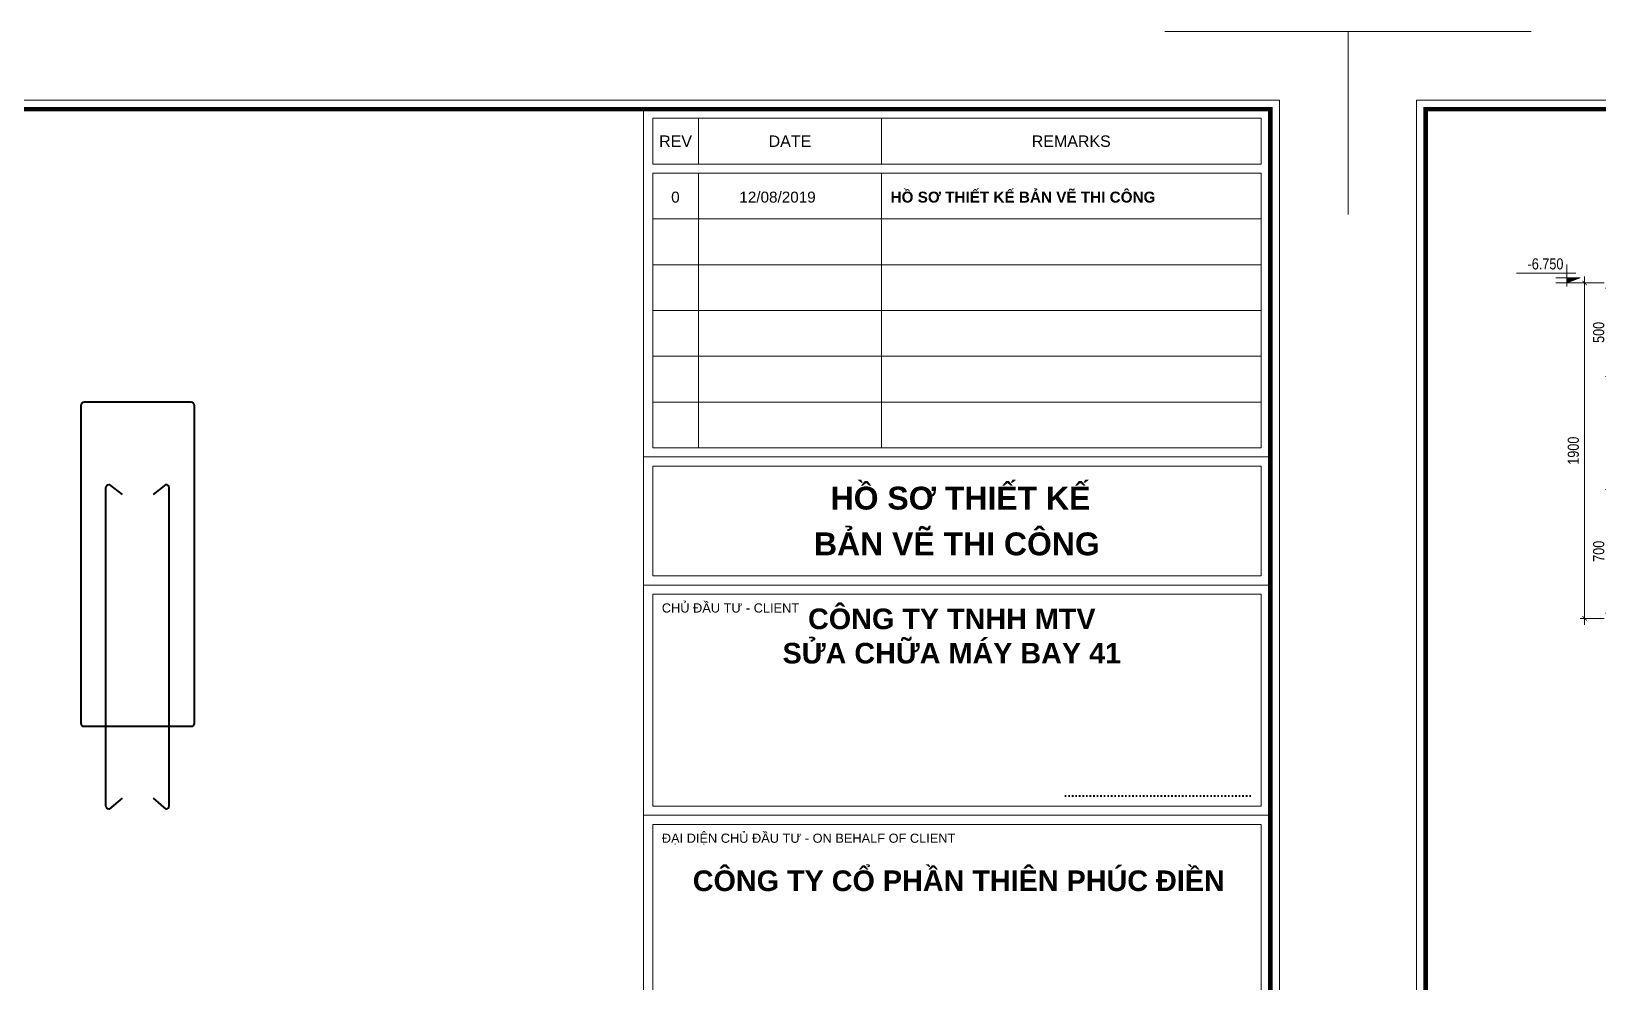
# Model space of a CAD drawing. Header units: millimetres. Extents: x 3014920 to 3563667, y -1638653 to -1356471.
# Drawn here: x 3338178 to 3347060, y -1611064 to -1605675 of the extents above; entities that cross this region are included whole.
import ezdxf
from ezdxf.enums import TextEntityAlignment as Align
from ezdxf.xclip import XClip

# ---------------------------------------------------------------- set-up
doc = ezdxf.new("R2010")
doc.units = ezdxf.units.MM
doc.header["$MEASUREMENT"] = 0
doc.header["$XCLIPFRAME"] = 0
doc.header["$PDMODE"] = 2
doc.linetypes.add('HIDDEN', pattern=[0.375, 0.25, -0.125])
doc.layers.get('0').update_dxf_attribs({"lineweight": 9})
doc.layers.get('Defpoints').update_dxf_attribs({"color": 10, "lineweight": 0})
for name, color, linetype, lineweight in [('CDAI', 21, 'Continuous', 40), ('CTHEP', 50, 'Continuous', 50), ('DBAO', 90, 'Continuous', 13), ('DGIONG', 130, 'Continuous', 13), ('DMo', 9, 'HIDDEN', 9), ('HATCH', 154, 'Continuous', 9), ('KTH', 154, 'Continuous', 9), ('TEXT', 7, 'Continuous', 15)]:
    doc.layers.add(name, color=color, linetype=linetype, lineweight=lineweight)
doc.layers.add('CHG_XX_Khung ten$0$TKTC', color=1, linetype='Continuous')
doc.styles.add('CHG_XX_Khung ten$0$A1 BORDER$0$ARIAL', font='arial.ttf')
doc.styles.add('CHG_XX_Khung ten$0$A1 BORDER$0$Title Block DD$0$ARIAL', font='arial.ttf')
doc.styles.add('CHG_XX_Khung ten$0$A1 BORDER$0$Title Block DD$0$Arial - Bold', font='arialbd.ttf', dxfattribs={"height": 2.5})
doc.styles.add('CHG_XX_Khung ten$0$arial', font='arial.ttf')
doc.styles.add('CHG_XX_Khung ten$0$Arial - Bold', font='arialbd.ttf')
doc.styles.add('CHG_XX_Khung ten$0$ArialB', font='arialbd.ttf')
doc.styles.add('TTP-HelCon', font='VHELVCN_0.TTF')
doc.dimstyles.new('TTP-25', dxfattribs={"dimscale": 25, "dimtxt": 2.5, "dimasz": 1, "dimexe": 1, "dimexo": 1, "dimgap": 0.09, "dimtad": 0, "dimdec": 4, "dimrnd": 1, "dimzin": 9, "dimdsep": 46, "dimtxsty": 'TTP-HelCon', "dimblk": 'ARCHTICK', "dimcen": 0.09, "dimdle": 1.5, "dimclrd": 256, "dimclre": 256, "dimclrt": 7, "dimadec": 0, "dimazin": 0, "dimtfac": 1, "dimtdec": 4, "dimtmove": 0, "dimatfit": 3, "dimldrblk": 'ARCHTICK', "dimfxl": 1, "dimtvp": 1, "dimtolj": 1, "dimtzin": 0, "dimarcsym": 0})

# ---------------------------------------------------------------- blocks, each defined once
blk = doc.blocks.new('2Y-24')
at = {"layer": 'CTHEP'}
for p, q in [((59365.00001, -500), (1530.00001, -500)), ((1530.00001, -970), (59445.00001, -970))]:
    blk.add_line(p, q, dxfattribs=at)
blk.add_lwpolyline([(1570.00001, -229.99859), (1570.00001, -30), (59445.00001, -30), (59445.00001, -229.56756)], dxfattribs=at)
blk = doc.blocks.new('_ArchTick')
at = {"color": 0, "linetype": 'ByBlock', "const_width": 0.15}
blk.add_lwpolyline([(-0.5, -0.5), (0.5, 0.5)], dxfattribs=at)
blk = doc.blocks.new('*D1481')
at = {"layer": 'Defpoints', "color": 0, "transparency": 16777216}
for p in [(-124.4, 0), (-260.4, -1900), (-124.4, -1900)]:
    blk.add_point(p, dxfattribs=at)
at = {"layer": 'KTH', "lineweight": -2, "transparency": 16777216}
for p, q in [((-149.4, 0), (-285.4, 0)), ((-260.4, 37.5), (-260.4, -1937.5)), ((-149.4, -1900), (-285.4, -1900))]:
    blk.add_line(p, q, dxfattribs=at)
at = {"layer": 'KTH', "lineweight": -2, "transparency": 16777216, "xscale": 25, "yscale": 25, "zscale": 25}
for p, rotation in [((-260.4, 0), 90), ((-260.4, -1900), 270)]:
    blk.add_blockref('_ArchTick', p, dxfattribs=dict(at, rotation=rotation))
at = {"layer": 'KTH', "color": 7, "transparency": 16777216, "insert": (-324.3, -950), "char_height": 62.5, "attachment_point": 5, "rotation": 90, "style": 'TTP-HelCon'}
blk.add_mtext('\\A1;1900', dxfattribs=at)
blk = doc.blocks.new('CODE')
at = {"layer": 'DBAO'}
for p, q in [((-62.5, -20), (-62.5, 105)), ((-62.5, 0), (-137.5, 30)), ((-137.5, 30), (0, 30)), ((-137.5, 0), (0, 0)), ((-112.5, 55), (223.6, 55))]:
    blk.add_line(p, q, dxfattribs=at)
at = {"layer": 'HATCH', "color": 1}
blk.add_solid([(-62.5, 0), (-137.5, 30), (-62.5, 30)], dxfattribs=at)
blk = doc.blocks.new('*D1477')
at = {"layer": 'Defpoints', "color": 0, "transparency": 16777216}
for p in [(42.9, -30), (-116.5, -529.6), (42.9, -529.6)]:
    blk.add_point(p, dxfattribs=at)
at = {"layer": 'KTH', "lineweight": -2, "transparency": 16777216}
for p, q in [((-116.5, 7.5), (-116.5, -567.1)), ((17.9, -30), (-141.5, -30)), ((17.9, -529.6), (-141.5, -529.6))]:
    blk.add_line(p, q, dxfattribs=at)
at = {"layer": 'KTH', "lineweight": -2, "transparency": 16777216, "xscale": 25, "yscale": 25, "zscale": 25}
for p, rotation in [((-116.5, -30), 90), ((-116.5, -529.6), 270)]:
    blk.add_blockref('_ArchTick', p, dxfattribs=dict(at, rotation=rotation))
at = {"layer": 'KTH', "color": 7, "transparency": 16777216, "insert": (-180.4, -279.8), "char_height": 62.5, "attachment_point": 5, "rotation": 90, "style": 'TTP-HelCon'}
blk.add_mtext('\\A1;500', dxfattribs=at)
blk = doc.blocks.new('*D1478')
at = {"layer": 'Defpoints', "color": 0, "transparency": 16777216}
for p in [(-116.5, -1170.1), (58.8, -1170.1), (58.8, -1870)]:
    blk.add_point(p, dxfattribs=at)
at = {"layer": 'KTH', "lineweight": -2, "transparency": 16777216}
for p, q in [((-116.5, -1907.5), (-116.5, -1132.6)), ((33.8, -1170.1), (-141.5, -1170.1)), ((33.8, -1870), (-141.5, -1870))]:
    blk.add_line(p, q, dxfattribs=at)
at = {"layer": 'KTH', "lineweight": -2, "transparency": 16777216, "xscale": 25, "yscale": 25, "zscale": 25}
for p, rotation in [((-116.5, -1170.1), 90), ((-116.5, -1870), 270)]:
    blk.add_blockref('_ArchTick', p, dxfattribs=dict(at, rotation=rotation))
at = {"layer": 'KTH', "color": 7, "transparency": 16777216, "insert": (-180.4, -1520), "char_height": 62.5, "attachment_point": 5, "rotation": 90, "style": 'TTP-HelCon'}
blk.add_mtext('\\A1;700', dxfattribs=at)
blk = doc.blocks.new('2Y-29')
at = {"layer": 'CTHEP'}
for p, q in [((82396.41101, -489.99841), (8878.4469, -489.99842)), ((82396.41101, -949.99894), (8878.4469, -949.99894)), ((82396.41101, -1409.99947), (8878.4469, -1409.99947))]:
    blk.add_line(p, q, dxfattribs=at)
blk.add_lwpolyline([(8854.99241, -529.99859), (8854.99241, -30), (82444.99991, -30)], dxfattribs=at)
blk = doc.blocks.new('CHG_XX_Khung ten')
for p, q in [((687, 577), (687, 17)), ((687, 501), (824, 501)), ((687, 473), (824, 473)), ((687, 422.69), (824, 422.69))]:
    blk.add_line(p, q)
at = {"linetype": 'Continuous'}
for p, q in [((699, 575), (699, 565)), ((739, 575), (739, 565)), ((699, 563), (699, 503)), ((739, 563), (739, 503))]:
    blk.add_line(p, q, dxfattribs=at)
blk.add_lwpolyline([(15, 579), (826, 579), (826, 15), (15, 15)], close=True)
at = {"color": 4, "linetype": 'Continuous', "const_width": 1}
blk.add_lwpolyline([(17, 577), (824, 577), (824, 17), (17, 17)], close=True, dxfattribs=at)
at = {"linetype": 'Continuous'}
for points in [[(822, 565), (689, 565), (689, 575), (822, 575)], [(822, 553), (689, 553), (689, 563), (822, 563)], [(822, 543), (689, 543), (689, 553), (822, 553)], [(822, 533), (689, 533), (689, 543), (822, 543)], [(822, 523), (689, 523), (689, 533), (822, 533)], [(822, 513), (689, 513), (689, 523), (822, 523)], [(822, 503), (689, 503), (689, 513), (822, 513)], [(689, 499), (822, 499), (822, 475), (689, 475)]]:
    blk.add_lwpolyline(points, close=True, dxfattribs=at)
at = {"layer": 'Defpoints', "color": 1, "ltscale": 2}
for points in [[(40.06, 594), (0, 594), (0, 554)], [(800.94, 594), (841, 594), (841, 554)]]:
    blk.add_lwpolyline(points, dxfattribs=at)
for s, height, style, p in [('REV', 2.5, 'CHG_XX_Khung ten$0$A1 BORDER$0$ARIAL', (694, 570)), ('DATE', 2.5, 'CHG_XX_Khung ten$0$A1 BORDER$0$ARIAL', (719, 570)), ('REMARKS', 2.5, 'CHG_XX_Khung ten$0$A1 BORDER$0$ARIAL', (780.5, 570)), ('0', 2.39, 'CHG_XX_Khung ten$0$arial', (693.97, 557.78)), ('12/08/2019', 2.389, 'CHG_XX_Khung ten$0$arial', (716.29, 557.78))]:
    blk.add_text(s, height=height, dxfattribs=dict(style=style)).set_placement(p, align=Align.MIDDLE_CENTER)
for s, height, style, p in [('HỒ SƠ THIẾT KẾ BẢN VẼ THI CÔNG', 2.3887, 'CHG_XX_Khung ten$0$ArialB', (741, 557.78)), ('CHỦ ĐẦU TƯ - CLIENT', 2, 'CHG_XX_Khung ten$0$A1 BORDER$0$Title Block DD$0$ARIAL', (691, 468)), ('ĐẠI DIỆN CHỦ ĐẦU TƯ - ON BEHALF OF CLIENT ', 2, 'CHG_XX_Khung ten$0$A1 BORDER$0$Title Block DD$0$ARIAL', (691, 417.69))]:
    blk.add_text(s, height=height, dxfattribs=dict(style=style)).set_placement(p, align=Align.MIDDLE_LEFT)
at = {"style": 'CHG_XX_Khung ten$0$A1 BORDER$0$Title Block DD$0$Arial - Bold'}
blk.add_text('.....................................................', height=2, dxfattribs=at).set_placement((820, 427.69), align=Align.MIDDLE_RIGHT)
at = {"layer": 'CHG_XX_Khung ten$0$TKTC', "style": 'CHG_XX_Khung ten$0$Arial - Bold'}
for s, p in [('HỒ SƠ THIẾT KẾ', (756.29, 492)), ('BẢN VẼ THI CÔNG', (755.5, 482))]:
    blk.add_text(s, height=5, dxfattribs=at).set_placement(p, align=Align.MIDDLE_CENTER)
at = {"ltscale": 10, "char_height": 4.5, "attachment_point": 2, "style": 'CHG_XX_Khung ten$0$A1 BORDER$0$Title Block DD$0$Arial - Bold', "bg_fill": 2}
for s, insert, width in [('CÔNG TY TNHH MTV\\PSỬA CHỮA MÁY BAY 41', (754.39, 467.87), 83.001), ('CÔNG TY CỔ PHẦN THIÊN PHÚC ĐIỀN', (755.91, 410.64), 121.2929)]:
    blk.add_mtext(s, dxfattribs=dict(at, insert=insert, width=width))
at = {"linetype": 'Continuous'}
for points in [[(689, 471), (822, 471), (822, 424.69), (689, 424.69)], [(689, 420.69), (822, 420.69), (822, 370.62), (689, 370.62)]]:
    blk.add_lwpolyline(points, close=True, dxfattribs=at)
blk = doc.blocks.new('2Y-27')
at = {"layer": 'KTH', "linetype": 'Continuous', "xscale": -1}
blk.add_blockref('CODE', (-422.94689, 0), dxfattribs=at)
at = {"layer": 'TEXT', "style": 'TTP-HelCon'}
blk.add_text('-6.750', height=62.5, dxfattribs=at).set_placement((-380.68022, 76.99499), align=Align.RIGHT)
at = {"layer": 'KTH'}
dim = blk.add_linear_dim(base=(-260.44689, -1900), p1=(-124.44689, 0), p2=(-124.44689, -1900), angle=90, dimstyle='TTP-25', override={"dimtmove": 1}, dxfattribs=at)
dim.commit()
dim.dimension.update_dxf_attribs({"geometry": '*D1481', "text_midpoint": (-324.28022, -950)})
at = {"layer": 'KTH', "color": 5}
for base, p1, p2, picture, middle in [((-116.54237, -529.59684), (42.89008, -30), (42.89008, -529.59684), '*D1477', (-180.3757, -279.79842)), ((-116.54237, -1170.07228), (58.80946, -1870), (58.80946, -1170.07228), '*D1478', (-180.3757, -1520.03614))]:
    dim = blk.add_linear_dim(base=base, p1=p1, p2=p2, angle=90, dimstyle='TTP-25', dxfattribs=at)
    dim.commit()
    dim.dimension.update_dxf_attribs({"geometry": picture, "text_midpoint": middle})

msp = doc.modelspace()

# ---------------------------------------------------------------- linework, layer by layer
at = {"layer": 'CDAI'}
msp.add_lwpolyline([(3338478.76863, -1607774.03407), (3339081.26863, -1607774.03407, -0.4142135624), (3339100.01863, -1607792.78407), (3339100.01863, -1609595.28407, -0.4142135624), (3339081.26863, -1609614.03407), (3338478.76863, -1609614.03407, -0.4142135624), (3338460.01863, -1609595.28407), (3338460.01863, -1607792.78407, -0.4142135624)], format="xyb", close=True, dxfattribs=at)
for points in [[(3338692.32548, -1610018.77181), (3338619.48292, -1610081.70522, -0.4142135624), (3338600.73292, -1610062.95522), (3338600.73292, -1608260.45522, -0.4142135624), (3338619.48292, -1608241.70522), (3338692.32548, -1608298.11)], [(3338867.71179, -1610018.77181), (3338940.55435, -1610081.70522, 0.4142135624), (3338959.30435, -1610062.95522), (3338959.30435, -1608260.45522, 0.4142135624), (3338940.55435, -1608241.70522), (3338867.71179, -1608298.11)]]:
    msp.add_lwpolyline(points, format="xyb", dxfattribs=at)

# ---------------------------------------------------------------- block references
at = {"layer": 'DGIONG', "color": 5}
ref = msp.add_blockref('2Y-29', (3334899.87616, -1607088.48963), dxfattribs=at)
XClip(ref).set_block_clipping_path([(55032.4026973099, -3744.03577722), (71929.6680758409, 1930.9580064949)])
at = {"layer": 'DMo'}
ref = msp.add_blockref('2Y-24', (3302482.49342, -1607082.12605), dxfattribs=at)
XClip(ref).set_block_clipping_path([(-728.7185758557, -2535.5682696518), (16482.1045623883, 966.3384744171)])
ref = msp.add_blockref('2Y-27', (3347241.20732, -1607100.62209), dxfattribs=at)
XClip(ref).set_block_clipping_path([(-946.1320181009, -3212.8180724231), (12293.4331551231, 836.6764440909)])
ref = msp.add_blockref('2Y-24', (3287541.3526, -1610551.87732), dxfattribs=at)
XClip(ref).set_block_clipping_path([(15315.2700032932, -2504.5849999781), (32036.3785386621, 970.6835081088)])

# ---------------------------------------------------------------- next in the draw order: block references
at = {"color": 5, "xscale": 25.92478421704392, "yscale": 25.92478421704392, "zscale": 25.92478421704392}
msp.add_blockref('CHG_XX_Khung ten', (3323837.03672, -1621074.38806), dxfattribs=at)

# ---------------------------------------------------------------- next in the draw order: block references
msp.add_blockref('CHG_XX_Khung ten', (3345639.78025, -1621074.38806), dxfattribs=at)

doc.saveas('drawing.dxf')
